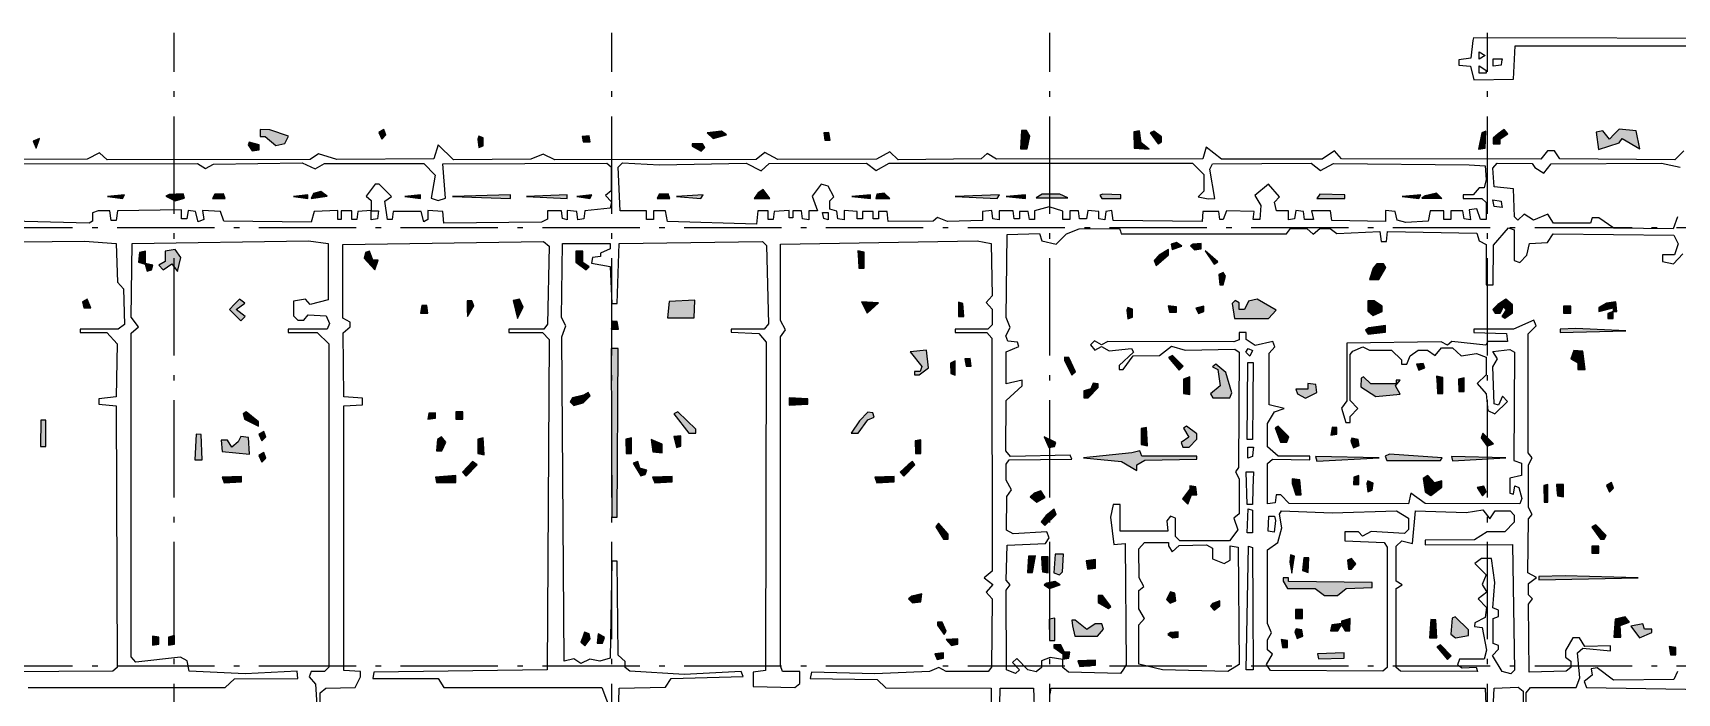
# Model space of a CAD drawing. Header units: millimetres. Extents: x -7200 to 93979, y -9600 to 40920.
# Drawn here: x 58268 to 81929, y 25706 to 35200 of the extents above; entities that cross this region are included whole.
import ezdxf

# ---------------------------------------------------------------- set-up
doc = ezdxf.new("R2010")
doc.units = ezdxf.units.MM
doc.linetypes.add('ОСЕВАЯ', pattern=[2040, 1400, -280, 80, -280])
for name, color, linetype in [('ЗАЛИВКА', 7, 'Continuous'), ('ОСИ', 1, 'ОСЕВАЯ'), ('ПЛАН', 7, 'Continuous')]:
    doc.layers.add(name, color=color, linetype=linetype)

msp = doc.modelspace()

# ---------------------------------------------------------------- hatches: boundary and pattern name
at = {"layer": 'ЗАЛИВКА'}
for points in [[(58270, 33643), (58316, 33544), (58364, 33683)], [(61367, 33589), (61423, 33506), (61525, 33518), (61525, 33592), (61382, 33630)], [(61537, 33759), (61537, 33709), (61608, 33709), (61763, 33579), (61895, 33612), (61948, 33714), (61677, 33808), (61537, 33810)], [(63246, 33770), (63289, 33673), (63347, 33732), (63317, 33810)], [(64670, 33673), (64685, 33551), (64748, 33574), (64748, 33691), (64685, 33714)], [(66170, 33711), (66185, 33633), (66287, 33633), (66271, 33721)], [(67756, 33569), (67886, 33498), (67939, 33551), (67906, 33607), (67756, 33607)], [(67972, 33762), (68059, 33683), (68251, 33734), (68175, 33785)], [(69650, 33762), (69665, 33658), (69739, 33658), (69724, 33767)], [(72496, 33795), (72478, 33531), (72577, 33531), (72612, 33716), (72564, 33795)], [(74113, 33777), (74115, 33544), (74331, 33528), (74217, 33620), (74191, 33792)], [(74346, 33765), (74460, 33607), (74509, 33635), (74509, 33706), (74397, 33785)], [(79119, 33765), (79070, 33526), (79164, 33544), (79177, 33785)], [(79352, 33747), (79281, 33686), (79281, 33607), (79383, 33607), (79383, 33678), (79492, 33749), (79438, 33810)], [(81025, 33742), (80954, 33671), (80862, 33790), (80766, 33772), (80799, 33523), (81096, 33620), (81137, 33683), (81390, 33531), (81337, 33792), (81096, 33815)], [(62304, 32891), (62273, 32820), (62502, 32853), (62413, 32919)], [(68703, 32899), (68645, 32820), (68873, 32820), (68779, 32947)], [(70414, 32879), (70396, 32820), (70599, 32820), (70518, 32896)], [(78301, 32858), (78253, 32823), (78545, 32820), (78464, 32896)], [(59342, 32846), (59555, 32820), (59585, 32871)], [(60230, 32874), (60179, 32851), (60316, 32787), (60448, 32823), (60428, 32884)], [(60885, 32881), (60852, 32820), (61035, 32820), (61012, 32884)], [(62020, 32846), (62223, 32820), (62223, 32871)], [(63619, 32846), (63847, 32820), (63847, 32871)], [(64304, 32846), (65142, 32820), (65142, 32871)], [(65370, 32846), (65954, 32820), (65954, 32871)], [(66094, 32846), (66282, 32820), (66312, 32871)], [(67282, 32881), (67249, 32820), (67432, 32820), (67409, 32884)], [(67528, 32846), (67881, 32820), (67911, 32871)], [(70054, 32846), (70320, 32820), (70320, 32871)], [(71539, 32848), (72145, 32820), (72176, 32871)], [(72275, 32846), (72554, 32820), (72554, 32871)], [(72790, 32879), (72706, 32828), (73163, 32828), (73047, 32881)], [(73663, 32879), (73620, 32866), (73648, 32820), (73925, 32820), (73925, 32871)], [(76788, 32881), (76743, 32820), (77149, 32820), (77149, 32871)], [(77974, 32846), (78212, 32820), (78243, 32871)], [(74648, 32160), (74664, 32084), (74801, 32135), (74724, 32186)], [(59804, 32041), (59786, 31901), (59882, 31876), (59910, 31774), (59974, 31795), (59994, 31858), (59887, 31886), (59887, 32059)], [(60172, 32061), (60172, 31912), (60078, 31858), (60144, 31792), (60265, 31881), (60347, 31767), (60395, 31972), (60316, 32084)], [(63053, 32041), (63035, 31960), (63190, 31792), (63238, 31932), (63162, 31932), (63111, 32059)], [(66081, 31983), (66081, 31904), (66228, 31792), (66271, 31835), (66183, 31899), (66183, 32059), (66081, 32059)], [(70148, 31939), (70155, 31818), (70231, 31818), (70231, 32046), (70140, 32064)], [(74476, 32005), (74402, 31929), (74430, 31856), (74610, 32011), (74610, 32084)], [(74966, 32160), (74928, 32137), (74986, 32079), (75080, 32097), (75080, 32173)], [(75136, 32064), (75265, 31876), (75321, 31909)], [(75334, 31726), (75346, 31576), (75397, 31576), (75428, 31701), (75395, 31754)], [(77557, 31815), (77504, 31653), (77634, 31653), (77738, 31828), (77705, 31881), (77608, 31881)], [(58984, 31335), (59001, 31246), (59100, 31246), (59047, 31373)], [(61169, 31297), (61096, 31221), (61258, 31059), (61321, 31122), (61195, 31221), (61316, 31315), (61243, 31373)], [(63865, 31282), (63847, 31170), (63951, 31170), (63936, 31279)], [(64517, 31234), (64520, 31120), (64614, 31274), (64586, 31348), (64515, 31348)], [(65180, 31351), (65241, 31092), (65325, 31254), (65269, 31373)], [(67426, 31338), (67401, 31104), (67784, 31104), (67792, 31358)], [(70193, 31335), (70272, 31170), (70434, 31320)], [(71589, 31224), (71589, 31120), (71663, 31120), (71650, 31307), (71589, 31328)], [(74011, 31211), (74026, 31089), (74090, 31112), (74090, 31229), (74026, 31252)], [(74615, 31229), (74623, 31183), (74724, 31183), (74724, 31259), (74605, 31277)], [(75001, 31244), (75039, 31163), (75118, 31193), (75118, 31272)], [(75760, 31343), (75704, 31221), (75626, 31221), (75626, 31320), (75570, 31353), (75527, 31310), (75557, 31094), (76050, 31094), (76159, 31211), (75885, 31373)], [(77479, 31274), (77479, 31201), (77557, 31137), (77682, 31196), (77682, 31269), (77570, 31348), (77479, 31348)], [(79350, 31295), (79276, 31224), (79309, 31170), (79380, 31170), (79428, 31259), (79469, 31219), (79408, 31122), (79451, 31097), (79560, 31173), (79560, 31290), (79466, 31373)], [(80296, 31221), (80296, 31170), (80398, 31170), (80398, 31272), (80296, 31272)], [(80913, 31315), (80804, 31249), (80804, 31196), (81007, 31246), (81007, 31193), (80931, 31165), (80931, 31094), (81007, 31094), (81007, 31196), (81060, 31196), (81045, 31335)], [(66607, 31054), (66589, 30942), (66693, 30942), (66678, 31051)], [(77491, 30960), (77446, 30924), (77481, 30866), (77733, 30896), (77733, 30993)], [(80469, 30947), (80246, 30939), (80246, 30891), (81192, 30916)], [(66594, 29452), (66601, 28238), (66678, 28238), (66690, 30663), (66589, 30663)], [(70891, 30612), (71061, 30404), (71034, 30333), (70955, 30333), (70955, 30282), (71023, 30282), (71158, 30386), (71127, 30637)], [(73113, 30487), (73219, 30277), (73270, 30328), (73176, 30533), (73113, 30536)], [(74610, 30533), (74765, 30350), (74821, 30406), (74666, 30561)], [(80444, 30635), (80398, 30513), (80499, 30457), (80499, 30358), (80606, 30358), (80571, 30625)], [(71473, 30449), (71475, 30300), (71539, 30277), (71539, 30485)], [(71681, 30513), (71696, 30409), (71770, 30409), (71754, 30518)], [(75245, 30396), (75318, 30358), (75354, 30124), (75212, 30010), (75247, 29952), (75494, 29952), (75522, 30023), (75433, 30315), (75293, 30434)], [(78177, 30434), (78212, 30350), (78296, 30383), (78273, 30447)], [(73526, 30163), (73493, 30081), (73392, 30051), (73392, 29952), (73455, 29952), (73595, 30099), (73595, 30152)], [(74823, 30221), (74826, 30015), (74915, 30000), (74915, 30256)], [(76616, 30119), (76616, 30079), (76440, 30079), (76466, 30010), (76583, 29947), (76745, 30031), (76730, 30142), (76616, 30157)], [(77380, 30234), (77377, 30112), (77593, 29970), (77943, 30003), (77877, 30127), (77941, 30206), (77885, 30206), (77885, 30155), (77519, 30155), (77415, 30254)], [(78474, 30137), (78481, 30015), (78558, 30015), (78558, 30244), (78466, 30262)], [(78783, 30223), (78786, 30041), (78862, 30041), (78862, 30239)], [(66193, 29990), (66033, 29952), (66000, 29896), (66053, 29843), (66185, 29878), (66287, 29980), (66256, 30028)], [(69153, 29901), (69153, 29848), (69419, 29863), (69419, 29939), (69153, 29954)], [(58382, 29629), (58379, 29254), (58453, 29254), (58453, 29629)], [(61296, 29723), (61311, 29647), (61512, 29546), (61512, 29609), (61337, 29749)], [(63967, 29734), (63949, 29645), (64063, 29660), (64063, 29736)], [(64355, 29698), (64355, 29647), (64456, 29647), (64456, 29749), (64355, 29749)], [(67490, 29723), (67706, 29444), (67807, 29444), (67807, 29500), (67548, 29749)], [(70163, 29622), (70041, 29444), (70143, 29444), (70282, 29637), (70376, 29673), (70353, 29736), (70282, 29746)], [(60616, 29429), (60598, 29063), (60702, 29063), (60687, 29426)], [(61220, 29320), (61131, 29241), (61068, 29343), (60976, 29343), (60991, 29180), (61387, 29140), (61372, 29381), (61261, 29396)], [(61519, 29429), (61563, 29332), (61621, 29391), (61591, 29470)], [(64091, 29353), (64076, 29190), (64152, 29190), (64210, 29315), (64147, 29393)], [(64670, 29360), (64672, 29152), (64764, 29134), (64748, 29376)], [(66802, 29360), (66805, 29152), (66881, 29152), (66881, 29376)], [(67165, 29353), (67188, 29178), (67325, 29162), (67325, 29287)], [(67492, 29396), (67528, 29236), (67591, 29259), (67591, 29406)], [(70965, 29335), (70968, 29152), (71044, 29152), (71044, 29350)], [(72821, 29393), (72887, 29239), (72968, 29254), (72988, 29312)], [(74214, 29513), (74217, 29279), (74308, 29261), (74293, 29528)], [(74826, 29518), (74902, 29388), (74790, 29312), (74818, 29241), (74907, 29241), (75016, 29358), (75016, 29434), (74867, 29546)], [(76146, 29523), (76222, 29317), (76314, 29317), (76341, 29393), (76189, 29546)], [(76963, 29530), (76946, 29416), (77034, 29431), (77034, 29528)], [(77235, 29330), (77273, 29233), (77354, 29266), (77339, 29355), (77250, 29371)], [(79108, 29378), (79197, 29259), (79286, 29292), (79134, 29444)], [(61519, 29124), (61563, 29028), (61621, 29086), (61591, 29165)], [(74082, 29160), (73384, 29089), (73935, 29035), (74153, 28909), (74153, 28987), (74268, 29058), (75016, 29068), (75016, 29114), (74227, 29114), (74199, 29190)], [(76727, 29109), (76743, 29043), (77639, 29089)], [(77788, 29140), (77727, 29114), (77750, 29051), (78525, 29051), (78550, 29091)], [(78682, 29109), (78695, 29046), (79466, 29089)], [(64522, 28959), (64449, 28883), (64505, 28827), (64662, 28987), (64596, 29035)], [(66906, 29013), (67018, 28830), (67081, 28850), (67102, 28914), (67000, 28942), (66975, 29038)], [(70861, 28987), (70747, 28881), (70800, 28827), (70957, 28987), (70927, 29038)], [(60991, 28810), (61022, 28731), (61271, 28746), (61271, 28822)], [(64063, 28810), (64078, 28733), (64355, 28733), (64355, 28835)], [(67185, 28810), (67216, 28731), (67465, 28746), (67465, 28822)], [(70384, 28810), (70414, 28731), (70663, 28746), (70663, 28822)], [(74915, 28639), (74811, 28502), (74889, 28424), (74940, 28556), (75019, 28556), (75004, 28670), (74915, 28685)], [(76387, 28721), (76440, 28556), (76517, 28556), (76501, 28771), (76387, 28787)], [(77278, 28812), (77273, 28708), (77347, 28708), (77349, 28835)], [(77463, 28721), (77479, 28601), (77542, 28624), (77557, 28726), (77476, 28759)], [(78273, 28794), (78304, 28599), (78385, 28548), (78545, 28667), (78545, 28761), (78438, 28728), (78339, 28835)], [(79053, 28662), (79126, 28543), (79182, 28599), (79149, 28683)], [(80010, 28690), (80017, 28454), (80068, 28454), (80068, 28708)], [(80200, 28627), (80208, 28543), (80296, 28528), (80296, 28708), (80192, 28708)], [(80913, 28693), (80956, 28596), (81015, 28655), (80984, 28733)], [(72676, 28581), (72618, 28530), (72717, 28454), (72836, 28520), (72770, 28617)], [(72849, 28261), (72777, 28170), (72831, 28117), (72991, 28276), (72963, 28353)], [(71259, 28096), (71374, 27921), (71437, 27921), (71437, 27992), (71300, 28150)], [(80702, 28094), (80827, 27921), (80878, 27921), (80908, 27972), (80758, 28124)], [(72978, 27703), (72960, 27436), (73039, 27406), (73085, 27451), (73100, 27705)], [(76357, 27591), (76385, 27429), (76425, 27675), (76367, 27695)], [(80702, 27769), (80702, 27718), (80804, 27718), (80804, 27820), (80702, 27820)], [(72597, 27677), (72579, 27439), (72653, 27439), (72694, 27680)], [(72788, 27561), (72795, 27451), (72876, 27436), (72879, 27667), (72780, 27667)], [(73427, 27606), (73443, 27487), (73557, 27502), (73557, 27629)], [(76557, 27652), (76539, 27469), (76618, 27439), (76628, 27649)], [(77187, 27616), (77202, 27490), (77245, 27490), (77306, 27566), (77245, 27642)], [(72859, 27286), (72821, 27261), (72897, 27210), (73049, 27261), (72973, 27312)], [(76260, 27317), (76321, 27210), (76722, 27210), (76852, 27109), (77040, 27109), (77166, 27208), (77542, 27223), (77542, 27299), (76336, 27312), (76336, 27363), (76260, 27363)], [(80317, 27393), (79941, 27385), (79941, 27337), (81370, 27363)], [(70914, 27099), (70866, 27061), (70924, 27002), (71044, 27020), (71059, 27134)], [(73595, 27058), (73595, 27007), (73747, 26923), (73778, 26951), (73661, 27109), (73595, 27109)], [(74610, 27109), (74580, 27053), (74633, 27000), (74714, 27033), (74699, 27142), (74638, 27162)], [(75245, 26995), (75212, 26954), (75268, 26898), (75346, 26962), (75346, 27033)], [(72894, 26771), (72897, 26461), (72973, 26461), (72973, 26786)], [(73229, 26672), (73262, 26525), (73587, 26525), (73676, 26624), (73648, 26703), (73554, 26703), (73435, 26619), (73267, 26753), (73217, 26753)], [(76438, 26842), (76438, 26779), (76539, 26779), (76539, 26906), (76438, 26906)], [(77098, 26743), (77098, 26705), (76958, 26690), (76943, 26601), (77045, 26601), (77098, 26690), (77151, 26601), (77220, 26601), (77222, 26779)], [(78385, 26764), (78367, 26500), (78471, 26500), (78456, 26761)], [(78690, 26786), (78672, 26555), (78738, 26502), (78926, 26533), (78926, 26616), (78733, 26804)], [(81035, 26769), (81020, 26512), (81121, 26512), (81109, 26677), (81241, 26728), (81180, 26804)], [(59989, 26461), (59989, 26395), (60078, 26411), (60078, 26512), (59989, 26527)], [(60217, 26512), (60217, 26395), (60306, 26411), (60306, 26533)], [(66183, 26510), (66155, 26441), (66211, 26385), (66287, 26487), (66271, 26558), (66208, 26581)], [(66403, 26560), (66386, 26423), (66464, 26423), (66495, 26505)], [(71285, 26682), (71381, 26548), (71412, 26599), (71353, 26728), (71285, 26728)], [(74636, 26576), (74598, 26550), (74674, 26500), (74750, 26512), (74750, 26588)], [(76428, 26586), (76461, 26492), (76542, 26525), (76527, 26614), (76446, 26629)], [(81261, 26667), (81385, 26500), (81566, 26578), (81566, 26626), (81461, 26626), (81434, 26703)], [(71247, 26271), (71280, 26190), (71374, 26208), (71374, 26284)], [(71412, 26479), (71485, 26393), (71577, 26411), (71577, 26487)], [(72960, 26360), (73087, 26271), (73087, 26192), (73176, 26208), (73191, 26296), (73115, 26296), (73059, 26398), (72960, 26398)], [(76240, 26418), (76248, 26360), (76324, 26360), (76324, 26461), (76230, 26479)], [(76753, 26269), (76768, 26200), (77136, 26208), (77136, 26284)], [(78469, 26370), (78624, 26187), (78679, 26243), (78525, 26398)], [(81824, 26317), (81832, 26258), (81908, 26258), (81908, 26360), (81814, 26378)], [(73303, 26170), (73333, 26091), (73557, 26106), (73557, 26182)]]:
    msp.add_hatch(color=7, dxfattribs=at).paths.add_polyline_path(points)

# ---------------------------------------------------------------- linework, layer by layer
at = {"layer": 'ОСИ', "linetype": 'ОСЕВАЯ'}
for p, q in [((60300, -8200), (60300, 35200)), ((66600, -8200), (66600, 35200)), ((72900, -8200), (72900, 35200)), ((79200, -8200), (79200, 35200)), ((-5800, 32400), (91300, 32400)), ((-5800, 26100), (91300, 26100))]:
    msp.add_line(p, q, dxfattribs=at)
at = {"layer": 'ПЛАН'}
for points in [[(83127, 35118), (78999, 35130), (78987, 35092), (78961, 34838), (78786, 34813), (78786, 34737), (78954, 34722), (79002, 34526), (79573, 34534), (79598, 35016), (82517, 35016)], [(82025, 33506), (81896, 33376), (80241, 33389), (80164, 33506), (80063, 33506), (79966, 33384), (77098, 33389), (76996, 33506), (76819, 33384), (75374, 33386), (75153, 33556), (75105, 33391), (72135, 33386), (71998, 33465), (71914, 33391), (70721, 33374), (70599, 33490), (70409, 33384), (68988, 33381), (68800, 33478), (68675, 33379), (65779, 33374), (65609, 33457), (65434, 33386), (64322, 33376), (64101, 33592), (64038, 33391), (62644, 33379), (62380, 33460), (62256, 33379), (59339, 33376), (59227, 33475), (59047, 33384), (57915, 33381)], [(57768, 33315), (60636, 33320), (60750, 33249), (60865, 33313), (62144, 33330), (62329, 33244), (62464, 33323), (63893, 33323), (64055, 33155), (63997, 32825), (64101, 32792), (64205, 32825), (64165, 33315), (66525, 33325), (66589, 33272), (66589, 32927), (66510, 32863), (66594, 32772), (66576, 32681), (66211, 32640), (66195, 32528), (66112, 32513), (66094, 32630), (65954, 32645), (65954, 32511), (65891, 32533), (65875, 32643), (65675, 32643), (65675, 32521), (65586, 32480), (64180, 32462), (64165, 32630), (63949, 32645), (63949, 32518), (63895, 32485), (63855, 32630), (63454, 32630), (63439, 32516), (63370, 32516), (63334, 32780), (63426, 32846), (63253, 33023), (63192, 33023), (63063, 32851), (63136, 32790), (63136, 32643), (63241, 32643), (63225, 32528), (63136, 32513), (63136, 32645), (62946, 32630), (62931, 32516), (62857, 32516), (62857, 32643), (62705, 32643), (62705, 32516), (62654, 32516), (62654, 32645), (62317, 32630), (62271, 32478), (61017, 32495), (60966, 32630), (60707, 32645), (60730, 32516), (60646, 32485), (60606, 32630), (60502, 32645), (60484, 32528), (60408, 32528), (60408, 32655), (59484, 32643), (59468, 32503), (59392, 32503), (59377, 32643), (59207, 32643), (59126, 32612), (59126, 32493), (59078, 32465), (57778, 32498)], [(81934, 32554), (81873, 32381), (81020, 32391), (80801, 32541), (80708, 32541), (80680, 32465), (80149, 32465), (80068, 32592), (79862, 32508), (79730, 32592), (79636, 32506), (79588, 32554), (79573, 32960), (79294, 32985), (79278, 33257), (79339, 33328), (79842, 33320), (79880, 33264), (80012, 33181), (80114, 33318), (81705, 33325), (81972, 33270)], [(56676, 32181), (59012, 32206), (59468, 32173), (59484, 31617), (59570, 31521), (59588, 31008), (59496, 30942), (58948, 30942), (58948, 30891), (59331, 30891), (59479, 30729), (59466, 29965), (59215, 29939), (59215, 29863), (59468, 29838), (59481, 26076), (59418, 26022), (57082, 26005)], [(58199, 25789), (61037, 25786), (61169, 25913), (62080, 25916), (62070, 26022), (61321, 25984), (60519, 26022), (60489, 26172), (60390, 26225), (59748, 26149), (59684, 26230), (59684, 30883), (59786, 30975), (59684, 31112), (59697, 32173), (62235, 32211), (62515, 32173), (62515, 31361), (62256, 31295), (62192, 31373), (62020, 31343), (62020, 31130), (62080, 31069), (62167, 31069), (62228, 31145), (62487, 31130), (62535, 31021), (62504, 30942), (61943, 30942), (61943, 30891), (62357, 30894), (62527, 30729), (62527, 26078), (62466, 26017), (62271, 26017), (62243, 25939), (62334, 25837), (62355, 25535)], [(62400, 25535), (62400, 25708), (62484, 25776), (62905, 25789), (62984, 25939), (62984, 26015), (62743, 26030), (62743, 29838), (63010, 29853), (63010, 29949), (62743, 29965), (62733, 30886), (62832, 30975), (62832, 31041), (62730, 31097), (62730, 32158), (65617, 32198), (65698, 32132), (65675, 31010), (65619, 30942), (65116, 30942), (65116, 30891), (65599, 30891), (65698, 30792), (65670, 26043), (63175, 26005), (63159, 25916), (64101, 25916), (64182, 25789), (66457, 25789), (66589, 25433)], [(66688, 25180), (66703, 25776), (67371, 25791), (67452, 25916), (68490, 25946), (68462, 26017), (67640, 25974), (66858, 26020), (66792, 26073), (66792, 26162), (66690, 26253), (66678, 27604), (66601, 27604), (66576, 26210), (66424, 26167), (66284, 26195), (66155, 26134), (66051, 26197), (65911, 26167), (65881, 30828), (65939, 30990), (65875, 31107), (65891, 32173), (66576, 32173), (66576, 32097), (66436, 32031), (66436, 31985), (66322, 31970), (66307, 31889), (66576, 31843), (66601, 31310), (66678, 31310), (66703, 32173), (68769, 32198), (68823, 32145), (68853, 31015), (68792, 30942), (68315, 30942), (68315, 30896), (68716, 30878), (68820, 30751), (68810, 26030), (68632, 26005), (68632, 25801), (69234, 25786), (69305, 25845), (69305, 26017), (69056, 26017), (69026, 26098), (69026, 30830), (69097, 30929), (69026, 31066), (69026, 32163), (71856, 32209), (72059, 32173), (72074, 31417), (71988, 31323), (72072, 31229), (72072, 31003), (72011, 30942), (71539, 30942), (71539, 30891), (71993, 30891), (72069, 30812), (72072, 27459), (71958, 27363), (72082, 27266), (71988, 27160), (72074, 27063), (72064, 26081), (72016, 26017), (71409, 26017), (71305, 26073), (71171, 26017), (70384, 25984), (69470, 26005), (69455, 25916), (70419, 25900), (70544, 25784), (72059, 25776), (72067, 24514)], [(79758, 24926), (79756, 25710), (79819, 25789), (80474, 25789), (80530, 25928), (80494, 26286), (80573, 26352), (80969, 26312), (80969, 26385), (80601, 26375), (80522, 26500), (80428, 26500), (80322, 26319), (80322, 26225), (80398, 26164), (80398, 26073), (80332, 26020), (79801, 26005), (79789, 26987), (79847, 27061), (79789, 27119), (79789, 27284), (79903, 27368), (79781, 27434), (79791, 28210), (79842, 28274), (79789, 28375), (79789, 28990), (79842, 29091), (79784, 29162), (79784, 30871), (79898, 30990), (79867, 31069), (79573, 30942), (79002, 30942), (79002, 30894), (79471, 30878), (79487, 30764), (79207, 30764), (79174, 30708), (78687, 30762), (78624, 30711), (78532, 30759), (77174, 30739), (77174, 29911), (77098, 29802), (77161, 29596), (77225, 29596), (77225, 29683), (77334, 29800), (77225, 29916), (77225, 30574), (77263, 30625), (77405, 30688), (77502, 30637), (77819, 30637), (77961, 30500), (77961, 30434), (78037, 30434), (78085, 30556), (78200, 30637), (78337, 30637), (78448, 30561), (78537, 30670), (78697, 30670), (78819, 30556), (79040, 30589), (79179, 30536), (79179, 30282), (79053, 30160), (79179, 30008), (79205, 29772), (79304, 29723), (79489, 29901), (79416, 29977), (79357, 29845), (79294, 29868), (79278, 30396), (79342, 30513), (79276, 30619), (79522, 30647), (79588, 30607), (79578, 29053), (79687, 29015), (79687, 28837), (79522, 28797), (79522, 28581), (79573, 28568), (79591, 28685), (79649, 28665), (79695, 28507), (79664, 28429), (78304, 28431), (78096, 28581), (78065, 28429), (76344, 28431), (76227, 28556), (76161, 28556), (76146, 28441), (76032, 28426), (76032, 29008), (76105, 29068), (76641, 29063), (76641, 29114), (76189, 29114), (76032, 29246), (76032, 29584), (76133, 29749), (76273, 29800), (76057, 29850), (76057, 30594), (76138, 30685), (76110, 30764), (75857, 30706), (75727, 30790), (75727, 30891), (75626, 30891), (75626, 30787), (75549, 30759), (73737, 30762), (73646, 30713), (73544, 30774), (73486, 30716), (73549, 30637), (73646, 30691), (73755, 30630), (74075, 30660), (74108, 30609), (73899, 30416), (73899, 30358), (73955, 30358), (74103, 30556), (74481, 30559), (74651, 30693), (74851, 30640), (75562, 30650), (75628, 30607), (75615, 28949), (75572, 28888), (75626, 28787), (75626, 28282), (75549, 28221), (75608, 28056), (75489, 27896), (74773, 27896), (74712, 27957), (74712, 28221), (74638, 28249), (74587, 28185), (74598, 28035), (73912, 28035), (73912, 28416), (73813, 28416), (73773, 28238), (73823, 27845), (73988, 27858), (74001, 26111), (73960, 26048), (73920, 25987), (73171, 26005), (73087, 26073), (73087, 26187), (72907, 26218), (72783, 26170), (72783, 26073), (72706, 26012), (72585, 26043), (72425, 26203), (72366, 26144), (72463, 26043), (72409, 25989), (72280, 26040), (72272, 27187), (72331, 27261), (72272, 27332), (72288, 27832), (72841, 27858), (72892, 27939), (72859, 28025), (72374, 27997), (72277, 28048), (72285, 28533), (72351, 28629), (72275, 28769), (72275, 29000), (72315, 29063), (73217, 29068), (73196, 29127), (72336, 29109), (72270, 29190), (72275, 29914), (72503, 30124), (72503, 30206), (72275, 30155), (72275, 30614), (72455, 30691), (72435, 30751), (72298, 30767), (72267, 30843), (72333, 30965), (72275, 31107), (72288, 32300), (72752, 32315), (72788, 32209), (72991, 32160), (73143, 32313), (73323, 32381), (73902, 32386), (73917, 32348), (73930, 32313), (76306, 32313), (76367, 32389), (76598, 32389), (76692, 32305), (76786, 32389), (76935, 32389), (77034, 32315), (77651, 32346), (77669, 32198), (77745, 32198), (77763, 32343), (79047, 32318), (79080, 32211), (79179, 32158), (79179, 31576), (79281, 31576), (79284, 32148), (79504, 32396), (79586, 32366), (79586, 31929), (79667, 31899), (79768, 32003), (79804, 32173), (80063, 32188), (80144, 32313), (81883, 32290), (81946, 32165), (81890, 32008), (81718, 32008), (81718, 31912), (81878, 31881), (82010, 32021)], [(81934, 26017), (81883, 25903), (81015, 25890), (80776, 26071), (80690, 26053), (80705, 25964), (80593, 25873), (80624, 25789), (82619, 25751)], [(79268, 25192), (79294, 25776), (79641, 25791), (79713, 25733), (79713, 25243)], [(72168, 24827), (72186, 25776), (72668, 25776), (72694, 24989)], [(72907, 25690), (72922, 25776), (79167, 25776), (79192, 25192)]]:
    msp.add_lwpolyline(points, dxfattribs=at)
for points in [[(79167, 34876), (79078, 34823), (79078, 34930)], [(79403, 34782), (79395, 34737), (79281, 34722), (79281, 34826), (79410, 34826)], [(79174, 34666), (79182, 34623), (79078, 34623), (79078, 34727)], [(58270, 33643), (58316, 33544), (58364, 33683)], [(61367, 33589), (61423, 33506), (61525, 33518), (61525, 33592), (61382, 33630)], [(61537, 33759), (61537, 33709), (61608, 33709), (61763, 33579), (61895, 33612), (61948, 33714), (61677, 33808), (61537, 33810)], [(63246, 33770), (63289, 33673), (63347, 33732), (63317, 33810)], [(64670, 33673), (64685, 33551), (64748, 33574), (64748, 33691), (64685, 33714)], [(66170, 33711), (66185, 33633), (66287, 33633), (66271, 33721)], [(67756, 33569), (67886, 33498), (67939, 33551), (67906, 33607), (67756, 33607)], [(67972, 33762), (68059, 33683), (68251, 33734), (68175, 33785)], [(69650, 33762), (69665, 33658), (69739, 33658), (69724, 33767)], [(72496, 33795), (72478, 33531), (72577, 33531), (72612, 33716), (72564, 33795)], [(74113, 33777), (74115, 33544), (74331, 33528), (74217, 33620), (74191, 33792)], [(74346, 33765), (74460, 33607), (74509, 33635), (74509, 33706), (74397, 33785)], [(79119, 33765), (79070, 33526), (79164, 33544), (79177, 33785)], [(79352, 33747), (79281, 33686), (79281, 33607), (79383, 33607), (79383, 33678), (79492, 33749), (79438, 33810)], [(81025, 33742), (80954, 33671), (80862, 33790), (80766, 33772), (80799, 33523), (81096, 33620), (81137, 33683), (81390, 33531), (81337, 33792), (81096, 33815)], [(67287, 33303), (68531, 33325), (68746, 33216), (68861, 33320), (70262, 33328), (70401, 33219), (70592, 33328), (74953, 33325), (75118, 33165), (75118, 32924), (75037, 32843), (75181, 32813), (75275, 32820), (75202, 33239), (75242, 33318), (76661, 33328), (76798, 33219), (76984, 33320), (78938, 33305), (79167, 33290), (79182, 33092), (79154, 32973), (79078, 32973), (78992, 32871), (78849, 32871), (78849, 32820), (79119, 32820), (79179, 32759), (79179, 32516), (79101, 32516), (79047, 32671), (78938, 32655), (78956, 32511), (78862, 32528), (78847, 32643), (78672, 32643), (78672, 32516), (78570, 32516), (78570, 32643), (78375, 32643), (78344, 32495), (78024, 32475), (77900, 32506), (77870, 32630), (77733, 32645), (77733, 32488), (76958, 32503), (76943, 32643), (76666, 32643), (76697, 32516), (76567, 32516), (76552, 32630), (76443, 32645), (76425, 32528), (76336, 32513), (76336, 32643), (76164, 32643), (76133, 32767), (76209, 32843), (76050, 33023), (75854, 32861), (75940, 32719), (75925, 32516), (75826, 32516), (75841, 32630), (75445, 32640), (75397, 32516), (75349, 32516), (75334, 32630), (75105, 32630), (75093, 32490), (73811, 32503), (73795, 32645), (73709, 32630), (73691, 32513), (73608, 32528), (73608, 32630), (73448, 32645), (73430, 32528), (73328, 32528), (73313, 32643), (73189, 32643), (73189, 32516), (73087, 32516), (73087, 32635), (72894, 32698), (72681, 32640), (72681, 32516), (72607, 32516), (72592, 32630), (72465, 32630), (72465, 32528), (72389, 32528), (72374, 32643), (72173, 32643), (72173, 32513), (72084, 32528), (72067, 32645), (71932, 32630), (71932, 32503), (71427, 32488), (71285, 32546), (71221, 32495), (70577, 32490), (70561, 32630), (70434, 32630), (70434, 32528), (70358, 32528), (70358, 32630), (70206, 32630), (70206, 32528), (70130, 32528), (70130, 32630), (69940, 32645), (69940, 32513), (69851, 32528), (69835, 32638), (69736, 32663), (69736, 32785), (69792, 32841), (69711, 32995), (69610, 33026), (69483, 32851), (69559, 32643), (69432, 32643), (69432, 32513), (69343, 32528), (69328, 32643), (69203, 32643), (69203, 32541), (69153, 32541), (69153, 32645), (68937, 32630), (68922, 32516), (68848, 32516), (68848, 32643), (68698, 32643), (68683, 32452), (67401, 32490), (67371, 32643), (67198, 32643), (67198, 32516), (67096, 32516), (67096, 32643), (66718, 32643), (66690, 33267), (66754, 33333)], [(62304, 32891), (62273, 32820), (62502, 32853), (62413, 32919)], [(68703, 32899), (68645, 32820), (68873, 32820), (68779, 32947)], [(70414, 32879), (70396, 32820), (70599, 32820), (70518, 32896)], [(78301, 32858), (78253, 32823), (78545, 32820), (78464, 32896)], [(59342, 32846), (59555, 32820), (59585, 32871)], [(60230, 32874), (60179, 32851), (60316, 32787), (60448, 32823), (60428, 32884)], [(60885, 32881), (60852, 32820), (61035, 32820), (61012, 32884)], [(62020, 32846), (62223, 32820), (62223, 32871)], [(63619, 32846), (63847, 32820), (63847, 32871)], [(64304, 32846), (65142, 32820), (65142, 32871)], [(65370, 32846), (65954, 32820), (65954, 32871)], [(66094, 32846), (66282, 32820), (66312, 32871)], [(67282, 32881), (67249, 32820), (67432, 32820), (67409, 32884)], [(67528, 32846), (67881, 32820), (67911, 32871)], [(70054, 32846), (70320, 32820), (70320, 32871)], [(71539, 32848), (72145, 32820), (72176, 32871)], [(72275, 32846), (72554, 32820), (72554, 32871)], [(72790, 32879), (72706, 32828), (73163, 32828), (73047, 32881)], [(73663, 32879), (73620, 32866), (73648, 32820), (73925, 32820), (73925, 32871)], [(76788, 32881), (76743, 32820), (77149, 32820), (77149, 32871)], [(77974, 32846), (78212, 32820), (78243, 32871)], [(79403, 32737), (79413, 32688), (79294, 32706), (79276, 32800), (79395, 32782)], [(69711, 32564), (69711, 32511), (69648, 32533), (69632, 32617), (69711, 32617)], [(74648, 32160), (74664, 32084), (74801, 32135), (74724, 32186)], [(59804, 32041), (59786, 31901), (59882, 31876), (59910, 31774), (59974, 31795), (59994, 31858), (59887, 31886), (59887, 32059)], [(60172, 32061), (60172, 31912), (60078, 31858), (60144, 31792), (60265, 31881), (60347, 31767), (60395, 31972), (60316, 32084)], [(63053, 32041), (63035, 31960), (63190, 31792), (63238, 31932), (63162, 31932), (63111, 32059)], [(66081, 31983), (66081, 31904), (66228, 31792), (66271, 31835), (66183, 31899), (66183, 32059), (66081, 32059)], [(70148, 31939), (70155, 31818), (70231, 31818), (70231, 32046), (70140, 32064)], [(74476, 32005), (74402, 31929), (74430, 31856), (74610, 32011), (74610, 32084)], [(74966, 32160), (74928, 32137), (74986, 32079), (75080, 32097), (75080, 32173)], [(75136, 32064), (75265, 31876), (75321, 31909)], [(75334, 31726), (75346, 31576), (75397, 31576), (75428, 31701), (75395, 31754)], [(77557, 31815), (77504, 31653), (77634, 31653), (77738, 31828), (77705, 31881), (77608, 31881)], [(58984, 31335), (59001, 31246), (59100, 31246), (59047, 31373)], [(61169, 31297), (61096, 31221), (61258, 31059), (61321, 31122), (61195, 31221), (61316, 31315), (61243, 31373)], [(63865, 31282), (63847, 31170), (63951, 31170), (63936, 31279)], [(64517, 31234), (64520, 31120), (64614, 31274), (64586, 31348), (64515, 31348)], [(65180, 31351), (65241, 31092), (65325, 31254), (65269, 31373)], [(67426, 31338), (67401, 31104), (67784, 31104), (67792, 31358)], [(70193, 31335), (70272, 31170), (70434, 31320)], [(71589, 31224), (71589, 31120), (71663, 31120), (71650, 31307), (71589, 31328)], [(74011, 31211), (74026, 31089), (74090, 31112), (74090, 31229), (74026, 31252)], [(74615, 31229), (74623, 31183), (74724, 31183), (74724, 31259), (74605, 31277)], [(75001, 31244), (75039, 31163), (75118, 31193), (75118, 31272)], [(75760, 31343), (75704, 31221), (75626, 31221), (75626, 31320), (75570, 31353), (75527, 31310), (75557, 31094), (76050, 31094), (76159, 31211), (75885, 31373)], [(77479, 31274), (77479, 31201), (77557, 31137), (77682, 31196), (77682, 31269), (77570, 31348), (77479, 31348)], [(79350, 31295), (79276, 31224), (79309, 31170), (79380, 31170), (79428, 31259), (79469, 31219), (79408, 31122), (79451, 31097), (79560, 31173), (79560, 31290), (79466, 31373)], [(80296, 31221), (80296, 31170), (80398, 31170), (80398, 31272), (80296, 31272)], [(80913, 31315), (80804, 31249), (80804, 31196), (81007, 31246), (81007, 31193), (80931, 31165), (80931, 31094), (81007, 31094), (81007, 31196), (81060, 31196), (81045, 31335)], [(66607, 31054), (66589, 30942), (66693, 30942), (66678, 31051)], [(77491, 30960), (77446, 30924), (77481, 30866), (77733, 30896), (77733, 30993)], [(80469, 30947), (80246, 30939), (80246, 30891), (81192, 30916)], [(66594, 29452), (66601, 28238), (66678, 28238), (66690, 30663), (66589, 30663)], [(70891, 30612), (71061, 30404), (71034, 30333), (70955, 30333), (70955, 30282), (71023, 30282), (71158, 30386), (71127, 30637)], [(73113, 30487), (73219, 30277), (73270, 30328), (73176, 30533), (73113, 30536)], [(74610, 30533), (74765, 30350), (74821, 30406), (74666, 30561)], [(75819, 30635), (75778, 30551), (75722, 30607), (75755, 30663)], [(80444, 30635), (80398, 30513), (80499, 30457), (80499, 30358), (80606, 30358), (80571, 30625)], [(71473, 30449), (71475, 30300), (71539, 30277), (71539, 30485)], [(71681, 30513), (71696, 30409), (71770, 30409), (71754, 30518)], [(75245, 30396), (75318, 30358), (75354, 30124), (75212, 30010), (75247, 29952), (75494, 29952), (75522, 30023), (75433, 30315), (75293, 30434)], [(75824, 29909), (75816, 29355), (75740, 29355), (75750, 30460), (75829, 30460)], [(78177, 30434), (78212, 30350), (78296, 30383), (78273, 30447)], [(73526, 30163), (73493, 30081), (73392, 30051), (73392, 29952), (73455, 29952), (73595, 30099), (73595, 30152)], [(74823, 30221), (74826, 30015), (74915, 30000), (74915, 30256)], [(76616, 30119), (76616, 30079), (76440, 30079), (76466, 30010), (76583, 29947), (76745, 30031), (76730, 30142), (76616, 30157)], [(77380, 30234), (77377, 30112), (77593, 29970), (77943, 30003), (77877, 30127), (77941, 30206), (77885, 30206), (77885, 30155), (77519, 30155), (77415, 30254)], [(78474, 30137), (78481, 30015), (78558, 30015), (78558, 30244), (78466, 30262)], [(78783, 30223), (78786, 30041), (78862, 30041), (78862, 30239)], [(66193, 29990), (66033, 29952), (66000, 29896), (66053, 29843), (66185, 29878), (66287, 29980), (66256, 30028)], [(69153, 29901), (69153, 29848), (69419, 29863), (69419, 29939), (69153, 29954)], [(58382, 29629), (58379, 29254), (58453, 29254), (58453, 29629)], [(61296, 29723), (61311, 29647), (61512, 29546), (61512, 29609), (61337, 29749)], [(63967, 29734), (63949, 29645), (64063, 29660), (64063, 29736)], [(64355, 29698), (64355, 29647), (64456, 29647), (64456, 29749), (64355, 29749)], [(67490, 29723), (67706, 29444), (67807, 29444), (67807, 29500), (67548, 29749)], [(70163, 29622), (70041, 29444), (70143, 29444), (70282, 29637), (70376, 29673), (70353, 29736), (70282, 29746)], [(60616, 29429), (60598, 29063), (60702, 29063), (60687, 29426)], [(61220, 29320), (61131, 29241), (61068, 29343), (60976, 29343), (60991, 29180), (61387, 29140), (61372, 29381), (61261, 29396)], [(61519, 29429), (61563, 29332), (61621, 29391), (61591, 29470)], [(64091, 29353), (64076, 29190), (64152, 29190), (64210, 29315), (64147, 29393)], [(64670, 29360), (64672, 29152), (64764, 29134), (64748, 29376)], [(66802, 29360), (66805, 29152), (66881, 29152), (66881, 29376)], [(67165, 29353), (67188, 29178), (67325, 29162), (67325, 29287)], [(67492, 29396), (67528, 29236), (67591, 29259), (67591, 29406)], [(70965, 29335), (70968, 29152), (71044, 29152), (71044, 29350)], [(72821, 29393), (72887, 29239), (72968, 29254), (72988, 29312)], [(74214, 29513), (74217, 29279), (74308, 29261), (74293, 29528)], [(74826, 29518), (74902, 29388), (74790, 29312), (74818, 29241), (74907, 29241), (75016, 29358), (75016, 29434), (74867, 29546)], [(76146, 29523), (76222, 29317), (76314, 29317), (76341, 29393), (76189, 29546)], [(76963, 29530), (76946, 29416), (77034, 29431), (77034, 29528)], [(77235, 29330), (77273, 29233), (77354, 29266), (77339, 29355), (77250, 29371)], [(79108, 29378), (79197, 29259), (79286, 29292), (79134, 29444)], [(61519, 29124), (61563, 29028), (61621, 29086), (61591, 29165)], [(74082, 29160), (73384, 29089), (73935, 29035), (74153, 28909), (74153, 28987), (74268, 29058), (75016, 29068), (75016, 29114), (74227, 29114), (74199, 29190)], [(75824, 29173), (75816, 29107), (75753, 29084), (75750, 29241), (75831, 29241)], [(76727, 29109), (76743, 29043), (77639, 29089)], [(77788, 29140), (77727, 29114), (77750, 29051), (78525, 29051), (78550, 29091)], [(78682, 29109), (78695, 29046), (79466, 29089)], [(64522, 28959), (64449, 28883), (64505, 28827), (64662, 28987), (64596, 29035)], [(66906, 29013), (67018, 28830), (67081, 28850), (67102, 28914), (67000, 28942), (66975, 29038)], [(70861, 28987), (70747, 28881), (70800, 28827), (70957, 28987), (70927, 29038)], [(75824, 28652), (75816, 28416), (75740, 28416), (75725, 28886), (75831, 28886)], [(60991, 28810), (61022, 28731), (61271, 28746), (61271, 28822)], [(64063, 28810), (64078, 28733), (64355, 28733), (64355, 28835)], [(67185, 28810), (67216, 28731), (67465, 28746), (67465, 28822)], [(70384, 28810), (70414, 28731), (70663, 28746), (70663, 28822)], [(74915, 28639), (74811, 28502), (74889, 28424), (74940, 28556), (75019, 28556), (75004, 28670), (74915, 28685)], [(76387, 28721), (76440, 28556), (76517, 28556), (76501, 28771), (76387, 28787)], [(77278, 28812), (77273, 28708), (77347, 28708), (77349, 28835)], [(77463, 28721), (77479, 28601), (77542, 28624), (77557, 28726), (77476, 28759)], [(78273, 28794), (78304, 28599), (78385, 28548), (78545, 28667), (78545, 28761), (78438, 28728), (78339, 28835)], [(79053, 28662), (79126, 28543), (79182, 28599), (79149, 28683)], [(80010, 28690), (80017, 28454), (80068, 28454), (80068, 28708)], [(80200, 28627), (80208, 28543), (80296, 28528), (80296, 28708), (80192, 28708)], [(80913, 28693), (80956, 28596), (81015, 28655), (80984, 28733)], [(72676, 28581), (72618, 28530), (72717, 28454), (72836, 28520), (72770, 28617)], [(72849, 28261), (72777, 28170), (72831, 28117), (72991, 28276), (72963, 28353)], [(75816, 28172), (75816, 28010), (75740, 28010), (75755, 28355), (75816, 28335)], [(76966, 28297), (77892, 28327), (78063, 28221), (78063, 28058), (78004, 28000), (77527, 28030), (77403, 27962), (77342, 28023), (77149, 28023), (77149, 27898), (77715, 27873), (77758, 27807), (77758, 26073), (77694, 26022), (76075, 26030), (76019, 26119), (76108, 26266), (76032, 26327), (76032, 26474), (76093, 26573), (76032, 26705), (76032, 27766), (76182, 27873), (76240, 28084), (76209, 28279), (76237, 28327)], [(76149, 28190), (76128, 28020), (76044, 28035), (76055, 28251), (76133, 28251)], [(78895, 28304), (79131, 28340), (79233, 28213), (79311, 28327), (79525, 28327), (79586, 28266), (79586, 28165), (79449, 28023), (79197, 28023), (79014, 27908), (78304, 27906), (78304, 27837), (79560, 27845), (79588, 26035), (79537, 25984), (79410, 26017), (79273, 26246), (79357, 26340), (79357, 26393), (79281, 26421), (79281, 26781), (79357, 26809), (79357, 26901), (79276, 26931), (79306, 27299), (79256, 27642), (79113, 27642), (79017, 27571), (79179, 27408), (79124, 27266), (79192, 27157), (79065, 27061), (79185, 26936), (79167, 26794), (79020, 26715), (79014, 26665), (79124, 26649), (79185, 26322), (79154, 26195), (78796, 26195), (78766, 26114), (78837, 26068), (79035, 26081), (79058, 26017), (77948, 26022), (77885, 26073), (77885, 27208), (77974, 27261), (77885, 27314), (77885, 27817), (77966, 27898), (78121, 27858), (78164, 28327)], [(71259, 28096), (71374, 27921), (71437, 27921), (71437, 27992), (71300, 28150)], [(80702, 28094), (80827, 27921), (80878, 27921), (80908, 27972), (80758, 28124)], [(72978, 27703), (72960, 27436), (73039, 27406), (73085, 27451), (73100, 27705)], [(74610, 27822), (74664, 27738), (74763, 27827), (75156, 27840), (75245, 27792), (75245, 27639), (75410, 27571), (75499, 27619), (75499, 27822), (75613, 27807), (75626, 26119), (75461, 26015), (74521, 26040), (74181, 26124), (74184, 26690), (74265, 26781), (74184, 26918), (74184, 27182), (74255, 27241), (74186, 27363), (74184, 27781), (74262, 27870), (74610, 27870)], [(75824, 26923), (75829, 26043), (75727, 26043), (75763, 27820), (75816, 27802)], [(76357, 27591), (76385, 27429), (76425, 27675), (76367, 27695)], [(80702, 27769), (80702, 27718), (80804, 27718), (80804, 27820), (80702, 27820)], [(72597, 27677), (72579, 27439), (72653, 27439), (72694, 27680)], [(72788, 27561), (72795, 27451), (72876, 27436), (72879, 27667), (72780, 27667)], [(73427, 27606), (73443, 27487), (73557, 27502), (73557, 27629)], [(76557, 27652), (76539, 27469), (76618, 27439), (76628, 27649)], [(77187, 27616), (77202, 27490), (77245, 27490), (77306, 27566), (77245, 27642)], [(72859, 27286), (72821, 27261), (72897, 27210), (73049, 27261), (72973, 27312)], [(76260, 27317), (76321, 27210), (76722, 27210), (76852, 27109), (77040, 27109), (77166, 27208), (77542, 27223), (77542, 27299), (76336, 27312), (76336, 27363), (76260, 27363)], [(80317, 27393), (79941, 27385), (79941, 27337), (81370, 27363)], [(70914, 27099), (70866, 27061), (70924, 27002), (71044, 27020), (71059, 27134)], [(73595, 27058), (73595, 27007), (73747, 26923), (73778, 26951), (73661, 27109), (73595, 27109)], [(74610, 27109), (74580, 27053), (74633, 27000), (74714, 27033), (74699, 27142), (74638, 27162)], [(75245, 26995), (75212, 26954), (75268, 26898), (75346, 26962), (75346, 27033)], [(72894, 26771), (72897, 26461), (72973, 26461), (72973, 26786)], [(73229, 26672), (73262, 26525), (73587, 26525), (73676, 26624), (73648, 26703), (73554, 26703), (73435, 26619), (73267, 26753), (73217, 26753)], [(76438, 26842), (76438, 26779), (76539, 26779), (76539, 26906), (76438, 26906)], [(77098, 26743), (77098, 26705), (76958, 26690), (76943, 26601), (77045, 26601), (77098, 26690), (77151, 26601), (77220, 26601), (77222, 26779)], [(78385, 26764), (78367, 26500), (78471, 26500), (78456, 26761)], [(78690, 26786), (78672, 26555), (78738, 26502), (78926, 26533), (78926, 26616), (78733, 26804)], [(81035, 26769), (81020, 26512), (81121, 26512), (81109, 26677), (81241, 26728), (81180, 26804)], [(59989, 26461), (59989, 26395), (60078, 26411), (60078, 26512), (59989, 26527)], [(60217, 26512), (60217, 26395), (60306, 26411), (60306, 26533)], [(66183, 26510), (66155, 26441), (66211, 26385), (66287, 26487), (66271, 26558), (66208, 26581)], [(66403, 26560), (66386, 26423), (66464, 26423), (66495, 26505)], [(71285, 26682), (71381, 26548), (71412, 26599), (71353, 26728), (71285, 26728)], [(74636, 26576), (74598, 26550), (74674, 26500), (74750, 26512), (74750, 26588)], [(76428, 26586), (76461, 26492), (76542, 26525), (76527, 26614), (76446, 26629)], [(81261, 26667), (81385, 26500), (81566, 26578), (81566, 26626), (81461, 26626), (81434, 26703)], [(71247, 26271), (71280, 26190), (71374, 26208), (71374, 26284)], [(71412, 26479), (71485, 26393), (71577, 26411), (71577, 26487)], [(72960, 26360), (73087, 26271), (73087, 26192), (73176, 26208), (73191, 26296), (73115, 26296), (73059, 26398), (72960, 26398)], [(76240, 26418), (76248, 26360), (76324, 26360), (76324, 26461), (76230, 26479)], [(76753, 26269), (76768, 26200), (77136, 26208), (77136, 26284)], [(78469, 26370), (78624, 26187), (78679, 26243), (78525, 26398)], [(81824, 26317), (81832, 26258), (81908, 26258), (81908, 26360), (81814, 26378)], [(73303, 26170), (73333, 26091), (73557, 26106), (73557, 26182)]]:
    msp.add_lwpolyline(points, close=True, dxfattribs=at)

doc.saveas('drawing.dxf')
